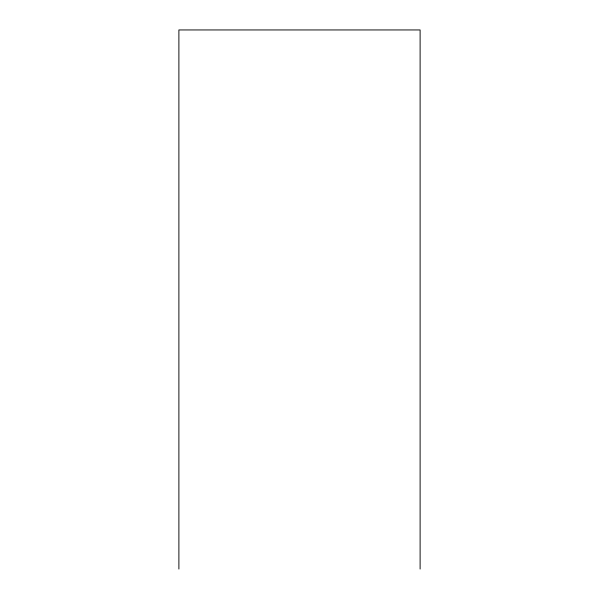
<?xml version="1.0" encoding="UTF-8"?>
<svg xmlns="http://www.w3.org/2000/svg" width="599" height="599" viewBox="0 0 599 599"><rect width="100%" height="100%" fill="white"/><g stroke="black" fill="none" stroke-linecap="round" stroke-linejoin="round"><path stroke-width="0.9" d="M420.109 569.05L420.109 29.95L178.891 29.95L178.891 569.05"/></g></svg>
